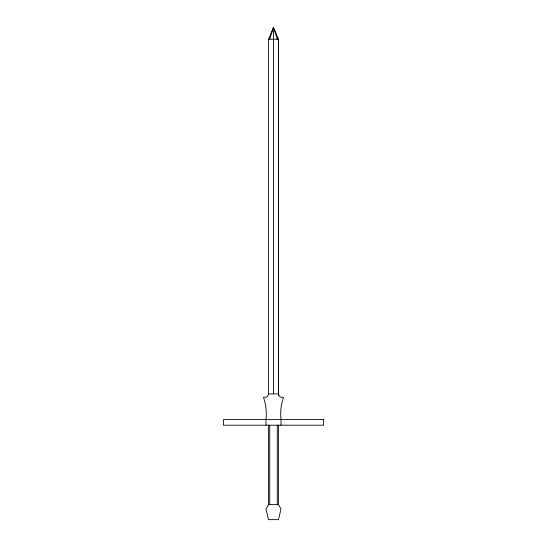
<?xml version="1.0" encoding="UTF-8"?>
<svg xmlns="http://www.w3.org/2000/svg" width="547" height="547" viewBox="0 0 547 547"><rect width="100%" height="100%" fill="white"/><g stroke="black" fill="none" stroke-linecap="round" stroke-linejoin="round"><path stroke-width="0.82" d="M265.992 425.197L265.992 419.563A51.309 51.309 0 0 0 263.49 397.252L265.992 397.252A3.788 3.788 0 0 0 268.495 393.915L268.495 39.234L273.5 27.35L278.478 39.234L278.505 393.915A3.788 3.788 0 0 0 281.008 397.252L283.51 397.252A51.309 51.309 0 0 0 281.008 419.563L281.008 425.197M269.746 39.234L273.5 27.35L277.254 39.234M268.495 425.197L268.495 504.635L265.992 509.018L268.495 519.65L278.505 519.65L281.008 509.018L278.505 504.635L278.505 425.197M268.495 39.234L278.498 39.234L278.512 395.522M268.495 393.915L278.505 393.915M268.495 504.635L278.505 504.635M277.254 425.197L277.254 504.635M273.5 27.35L273.5 393.915M269.746 425.197L269.746 504.635M323.544 419.563L223.456 419.563L223.456 425.197L323.544 425.197L323.544 419.563"/></g></svg>
